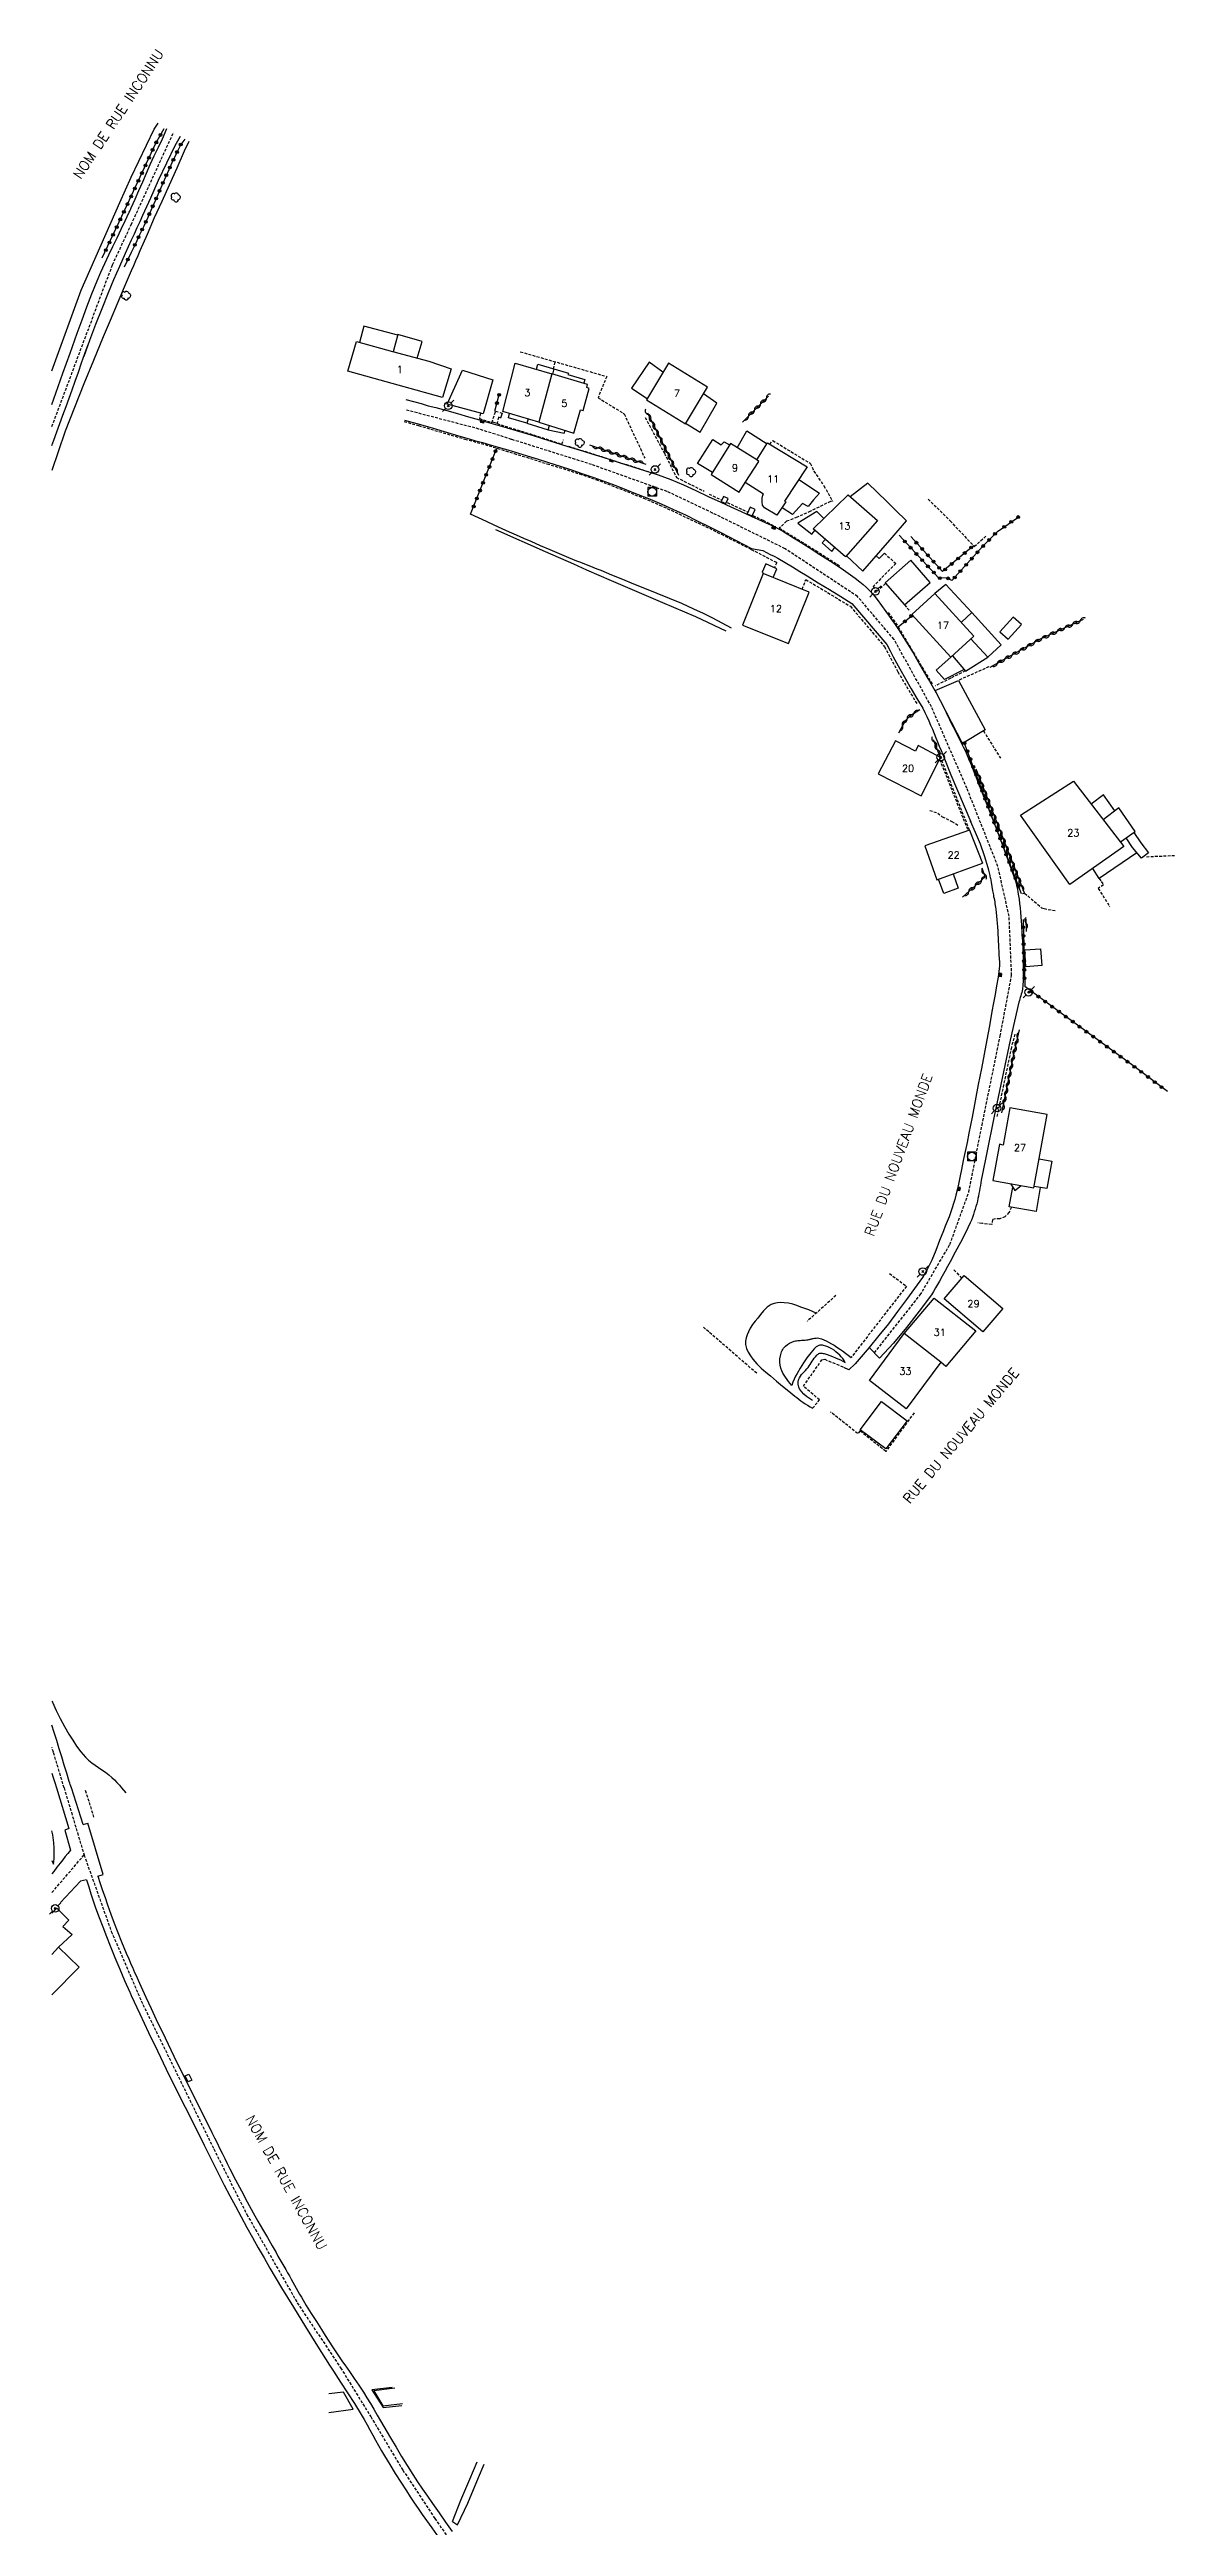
# Model space of a CAD drawing. Header units: millimetres. Extents: x 183999 to 184718, y 129000 to 129978.
# Drawn here: x 183999.6 to 184198.3, y 129540.5 to 129978.2 of the extents above; entities that cross this region are included whole.
import ezdxf
from ezdxf.enums import TextEntityAlignment as Align

# ---------------------------------------------------------------- set-up
doc = ezdxf.new("R2010")
doc.units = ezdxf.units.MM
doc.linetypes.add('DASHED', pattern=[0.75, 0.5, -0.25])
doc.layers.get('0').update_dxf_attribs({"linetype": 'CONTINUOUS'})
for name, color, linetype in [('W0001', 6, 'DASHED'), ('W0008', 7, 'CONTINUOUS'), ('W0010', 4, 'CONTINUOUS'), ('W0017', 7, 'CONTINUOUS'), ('W0101', 7, 'CONTINUOUS'), ('W0104', 1, 'CONTINUOUS'), ('W0105', 7, 'CONTINUOUS'), ('W0112', 1, 'DASHED'), ('W0120', 7, 'CONTINUOUS'), ('W0211', 2, 'CONTINUOUS'), ('W0214', 2, 'CONTINUOUS'), ('W0300', 7, 'CONTINUOUS'), ('W0310', 3, 'CONTINUOUS'), ('W0323', 7, 'CONTINUOUS'), ('W0401', 7, 'CONTINUOUS'), ('W0420', 7, 'CONTINUOUS'), ('W0473', 7, 'CONTINUOUS'), ('W0989', 7, 'CONTINUOUS'), ('W0991', 7, 'CONTINUOUS'), ('W1102', 7, 'CONTINUOUS')]:
    doc.layers.add(name, color=color, linetype=linetype)
doc.styles.get("Standard").update_dxf_attribs({"font": 'romans.shx', "width": 0.85})

# ---------------------------------------------------------------- blocks, each defined once
blk = doc.blocks.new('T473')
for p, q in [((-0.166667, 0.166667), (0.166667, -0.166667)), ((-0.166667, -0.166667), (0.166667, 0.166667)), ((0.500001, 0.500001), (1.000002, 1.000002)), ((-1.000002, -1.000002), (-0.500001, -0.500001))]:
    blk.add_line(p, q)
blk.add_ellipse((0, 0), major_axis=(0.471405, 0.471405), ratio=1, start_param=5.4977871438, end_param=11.780972451)
blk = doc.blocks.new('T420')
for p, q in [((0.75, 0.75), (-0.75, 0.75)), ((-0.75, 0.75), (-0.75, -0.75)), ((0.75, 0.75), (0.75, -0.75)), ((0.75, -0.75), (-0.75, -0.75))]:
    blk.add_line(p, q)
blk.add_ellipse((0, 0), major_axis=(-0.53, 0.53), ratio=1, start_param=3.926991, end_param=10.210176)
blk = doc.blocks.new('T401')
for p, q in [((-0.3, 0.3), (0, 0.3)), ((-0.3, -0.25), (-0.3, 0.3)), ((-0.3, 0.15), (0, 0.15)), ((-0.3, 0), (0, 0)), ((0, 0.3), (0, -0.25)), ((-0.3, -0.15), (0, -0.15)), ((-0.3, -0.25), (-0.3, -0.3)), ((-0.3, -0.3), (0, -0.3)), ((0, -0.3), (0, -0.25))]:
    blk.add_line(p, q)
blk = doc.blocks.new('T300')
for p, q in [((-0.8, 0.51), (-0.86, 0.34)), ((-0.86, 0.34), (-0.86, 0.17)), ((-0.86, 0.17), (-0.74, 0.06)), ((-0.69, 0.63), (-0.8, 0.51)), ((-0.8, -0.06), (-0.74, 0.06)), ((-0.74, 0.06), (-0.69, 0.11)), ((-0.57, 0.69), (-0.69, 0.63)), ((-0.46, 0.69), (-0.57, 0.69)), ((-0.29, 0.63), (-0.46, 0.69)), ((-0.29, 0.63), (-0.17, 0.74)), ((-0.23, 0.57), (-0.29, 0.63)), ((-0.17, 0.74), (-0.06, 0.8)), ((-0.06, 0.8), (0.06, 0.8)), ((0.06, 0.8), (0.23, 0.74)), ((0.23, 0.74), (0.34, 0.63)), ((0.34, 0.63), (0.4, 0.51)), ((0.46, 0.46), (0.34, 0.46)), ((0.4, 0.51), (0.4, 0.46)), ((0.57, 0.4), (0.46, 0.46)), ((0.57, 0.4), (0.69, 0.29)), ((0.69, 0.29), (0.74, 0.17)), ((0.74, 0.06), (0.69, -0.17)), ((0.74, 0.17), (0.74, 0.06)), ((-0.8, -0.17), (-0.8, -0.06)), ((-0.8, -0.23), (-0.8, -0.17)), ((-0.74, -0.34), (-0.8, -0.23)), ((-0.69, -0.4), (-0.74, -0.34)), ((-0.51, -0.46), (-0.69, -0.4)), ((-0.4, -0.46), (-0.51, -0.46)), ((-0.4, -0.46), (-0.34, -0.46)), ((-0.34, -0.46), (-0.34, -0.4)), ((-0.34, -0.51), (-0.34, -0.46)), ((-0.29, -0.63), (-0.34, -0.51)), ((-0.17, -0.74), (-0.29, -0.63)), ((-0.06, -0.8), (-0.17, -0.74)), ((0.06, -0.8), (-0.06, -0.8)), ((0.17, -0.74), (0.06, -0.8)), ((0.23, -0.69), (0.17, -0.74)), ((0.29, -0.46), (0.23, -0.46)), ((0.29, -0.63), (0.23, -0.69)), ((0.46, -0.4), (0.29, -0.46)), ((0.34, -0.51), (0.29, -0.63)), ((0.34, -0.51), (0.34, -0.46)), ((0.57, -0.34), (0.46, -0.4)), ((0.63, -0.29), (0.57, -0.34)), ((0.69, -0.17), (0.63, -0.29))]:
    blk.add_line(p, q)
blk = doc.blocks.new('t323o')
at = {"color": 0, "linetype": 'Continuous'}
for radius in [0.25, 0.15]:
    blk.add_circle((0, 0), radius, dxfattribs=at)
blk = doc.blocks.new('t310o')
at = {"color": 0, "linetype": 'Continuous'}
for centre, start, end in [((-0.5, 0.38), 216.8699, 323.1304), ((0.5, -0.37), 36.8699, 143.1303)]:
    blk.add_arc(centre, 0.625, start, end, dxfattribs=at)

msp = doc.modelspace()

# ---------------------------------------------------------------- linework, layer by layer
at = {"layer": 'W0001'}
for points in [[(184014, 129947.29), (184021.47, 129963.57), (184021.47, 129963.57), (184021.47, 129963.57)], [(184000, 129911.63), (184010.69, 129940.19), (184014, 129947.29)], [(184145.32, 129747.9), (184153.42, 129758.13), (184158.66, 129767.04), (184161.99, 129776.24), (184164.33, 129788.12), (184167.54, 129803.9), (184169.57, 129814.6), (184169.12, 129825.07), (184167.14, 129833.86), (184161.67, 129847.66), (184155.39, 129862.07), (184148.79, 129873.98), (184142.33, 129881.56), (184129.53, 129890.01), (184116.73, 129896.32), (184108.71, 129900.11), (184095.34, 129904.89), (184081.2, 129909.33), (184075.44, 129911.16), (184062.38, 129914.57)], [(184002.14, 129671), (184000.26, 129677.33), (184000, 129678.16)], [(184002.14, 129671), (184005.66, 129659.15)], [(184000, 129652.5), (184005.66, 129659.15)], [(184005.66, 129659.15), (184010.48, 129645.63), (184014, 129637.45)], [(184014, 129637.45), (184015.75, 129633.37), (184028.59, 129607.19), (184034.43, 129595.6), (184043.34, 129580), (184051, 129568.5), (184056.32, 129559.87), (184061.98, 129550.43), (184067.66, 129541.88), (184074.23, 129532.33)]]:
    msp.add_lwpolyline(points, dxfattribs=at)
at = {"layer": 'W0008'}
for points in [[(184014, 129950.26), (184014.69, 129951.79), (184015.36, 129953.33), (184016.03, 129954.86), (184016.7, 129956.39), (184017.37, 129957.93), (184018.07, 129959.45), (184018.79, 129960.97), (184019.53, 129962.47), (184020.3, 129964.27)], [(184022.65, 129962.88), (184021.73, 129961.22), (184020.21, 129958.17), (184018.78, 129955.09), (184017.39, 129951.99), (184016, 129948.89), (184015.5, 129947.8), (184015, 129946.7), (184014.5, 129945.61), (184014, 129944.52)], [(184000, 129915.5), (184000.68, 129917.48), (184001.92, 129921.03), (184003.19, 129924.57), (184004.47, 129928.11), (184005.31, 129930.44), (184006.16, 129932.77), (184007.04, 129935.08), (184007.97, 129937.38), (184008.64, 129938.91), (184009.33, 129940.44), (184010.04, 129941.95), (184010.76, 129943.45), (184011.49, 129944.95), (184012.21, 129946.46), (184012.93, 129947.96), (184013.64, 129949.48), (184013.73, 129949.67), (184013.82, 129949.87), (184013.91, 129950.07), (184014, 129950.26)], [(184014, 129944.52), (184012.95, 129942.21), (184011.91, 129939.89), (184010.89, 129937.56), (184009.9, 129935.21), (184008.78, 129932.43), (184007.69, 129929.64), (184006.64, 129926.83), (184005.64, 129924.01)], [(184000, 129908.23), (184000.33, 129909.17), (184000.86, 129910.66), (184001.4, 129912.15), (184001.94, 129913.64), (184002.48, 129915.13), (184003.02, 129916.62), (184003.55, 129918.11), (184004.09, 129919.6), (184004.67, 129921.23), (184005.24, 129922.86), (184005.81, 129924.49), (184006.38, 129926.12)], [(184062.26, 129912.75), (184065.13, 129911.95), (184067.34, 129911.3), (184069.9, 129910.52), (184069.9, 129910.52), (184071.83, 129909.94), (184073.29, 129909.53), (184074.67, 129909.16), (184076.06, 129908.77), (184077.44, 129908.38), (184078.82, 129907.98), (184080.54, 129907.47), (184082.26, 129906.95), (184083.98, 129906.42), (184085.7, 129905.88), (184087.73, 129905.24), (184089.77, 129904.6), (184091.8, 129903.94), (184093.82, 129903.25), (184095.75, 129902.57), (184097.68, 129901.88), (184099.6, 129901.16), (184101.51, 129900.42), (184103.59, 129899.59), (184105.67, 129898.74), (184107.74, 129897.86), (184109.8, 129896.96), (184111.91, 129895.97), (184114.01, 129894.95), (184116.09, 129893.91), (184118.17, 129892.86), (184119.54, 129892.17), (184120.9, 129891.47), (184122.25, 129890.76), (184123.61, 129890.04)], [(184062.5, 129916.39), (184063.86, 129916.03), (184065.21, 129915.67), (184066.46, 129915.29), (184067.8, 129914.96), (184069.74, 129914.45), (184071.67, 129913.9), (184073.6, 129913.34), (184075.53, 129912.78), (184077.15, 129912.32), (184078.78, 129911.86), (184080.41, 129911.39), (184082.03, 129910.92), (184085.01, 129910.01), (184087.98, 129909.09), (184090.95, 129908.15), (184093.92, 129907.23), (184095.54, 129906.72), (184097.17, 129906.22), (184098.79, 129905.72), (184100.42, 129905.2), (184102.65, 129904.49), (184104.9, 129903.78), (184107.13, 129903.04), (184109.33, 129902.22), (184111.57, 129901.29), (184113.78, 129900.28), (184115.97, 129899.24), (184118.17, 129898.22), (184119.96, 129897.4), (184121.76, 129896.57), (184123.55, 129895.75), (184125.34, 129894.92)], [(184125.34, 129894.92), (184126.14, 129894.59), (184126.93, 129894.23), (184127.71, 129893.85), (184128.47, 129893.46), (184129.34, 129892.97), (184130.19, 129892.45), (184131.04, 129891.92), (184131.88, 129891.39), (184133.79, 129890.21), (184135.69, 129889.01), (184137.58, 129887.8), (184139.45, 129886.55), (184140.29, 129885.98), (184141.12, 129885.4), (184141.94, 129884.8), (184142.74, 129884.18), (184143.33, 129883.68), (184143.91, 129883.17), (184144.47, 129882.64), (184145, 129882.07), (184145.83, 129881.06), (184146.6, 129879.99), (184147.34, 129878.9), (184148.09, 129877.83), (184148.47, 129877.31), (184148.85, 129876.79), (184149.23, 129876.26), (184149.59, 129875.73), (184150.89, 129873.67), (184152.14, 129871.58), (184153.36, 129869.47), (184154.58, 129867.37), (184155.05, 129866.57), (184155.53, 129865.77), (184155.99, 129864.97), (184156.44, 129864.15), (184156.77, 129863.54), (184157.08, 129862.93), (184157.39, 129862.31), (184157.69, 129861.69), (184157.99, 129861.06), (184158.29, 129860.44), (184158.59, 129859.82), (184158.9, 129859.2), (184159.25, 129858.5), (184159.6, 129857.81), (184159.96, 129857.11), (184160.31, 129856.42), (184160.66, 129855.72), (184161.01, 129855.02), (184161.35, 129854.32), (184161.67, 129853.61), (184162.08, 129852.66), (184162.46, 129851.69), (184162.84, 129850.73), (184163.22, 129849.76), (184163.74, 129848.45), (184164.27, 129847.13), (184164.8, 129845.81), (184165.31, 129844.49), (184166.14, 129842.36), (184166.96, 129840.24), (184167.77, 129838.1), (184168.56, 129835.97), (184168.92, 129835), (184169.26, 129834.03), (184169.61, 129833.06), (184169.95, 129832.08)], [(184123.61, 129890.04), (184125.59, 129889.67)], [(184125.59, 129889.67), (184126.26, 129889.35), (184126.92, 129889.01), (184127.58, 129888.67), (184128.23, 129888.32), (184129.54, 129887.56), (184130.84, 129886.79), (184132.13, 129886), (184133.42, 129885.21), (184135.4, 129884), (184137.38, 129882.78), (184139.36, 129881.55), (184141.33, 129880.32)], [(184141.33, 129880.32), (184147.53, 129873.06)], [(184147.53, 129873.06), (184148.08, 129871.98), (184148.64, 129870.91), (184149.22, 129869.84), (184149.8, 129868.77), (184150.79, 129867.02), (184151.79, 129865.27), (184152.82, 129863.53), (184153.86, 129861.81)], [(184153.86, 129861.81), (184154.22, 129861.07), (184154.57, 129860.34), (184154.91, 129859.6), (184155.24, 129858.85), (184155.56, 129858.11), (184155.88, 129857.36), (184156.18, 129856.61), (184156.48, 129855.86), (184156.78, 129855.11), (184157.09, 129854.36), (184157.39, 129853.61), (184157.7, 129852.86), (184158.85, 129850.07), (184160.01, 129847.29), (184161.18, 129844.52), (184162.36, 129841.74)], [(184165.82, 129831.8), (184165.76, 129832.26), (184165.67, 129832.72), (184165.56, 129833.17), (184165.44, 129833.62), (184164.78, 129835.73), (184164.04, 129837.8), (184163.21, 129839.84), (184162.31, 129841.85)], [(184169.95, 129832.08), (184170.09, 129831.69), (184170.22, 129831.3), (184170.34, 129830.9), (184170.44, 129830.5), (184170.58, 129829.89), (184170.69, 129829.28), (184170.78, 129828.67), (184170.87, 129828.05), (184170.97, 129827.28), (184171.05, 129826.51), (184171.12, 129825.74), (184171.19, 129824.96), (184171.3, 129823.5), (184171.39, 129822.03), (184171.47, 129820.57), (184171.54, 129819.1), (184171.58, 129818.09), (184171.61, 129817.08), (184171.63, 129816.07), (184171.63, 129815.06), (184171.62, 129814.33), (184171.6, 129813.61), (184171.56, 129812.88), (184171.47, 129812.16), (184171.42, 129811.87), (184171.35, 129811.58), (184171.27, 129811.29), (184171.19, 129811), (184171.1, 129810.72), (184171.02, 129810.43), (184170.94, 129810.14), (184170.86, 129809.86), (184169.32, 129803.16), (184167.87, 129796.44), (184166.48, 129789.72), (184165.1, 129782.99), (184164.87, 129781.84), (184164.65, 129780.68), (184164.43, 129779.53), (184164.21, 129778.38), (184164.12, 129777.91), (184164.04, 129777.45), (184163.96, 129776.99), (184163.88, 129776.53), (184163.79, 129776.06), (184163.7, 129775.6), (184163.61, 129775.14), (184163.51, 129774.68), (184163.39, 129774.21), (184163.26, 129773.74), (184163.12, 129773.28), (184162.97, 129772.81), (184162.81, 129772.32), (184162.63, 129771.83), (184162.45, 129771.34), (184162.24, 129770.86), (184161.42, 129769.11), (184160.52, 129767.4), (184159.6, 129765.7), (184158.69, 129764), (184158.23, 129763.13), (184157.77, 129762.27), (184157.3, 129761.42), (184156.83, 129760.56), (184156.48, 129759.96), (184156.14, 129759.35), (184155.78, 129758.75), (184155.39, 129758.17), (184153.25, 129755.24), (184151.01, 129752.39), (184148.67, 129749.62), (184146.23, 129746.93)], [(184165.82, 129831.8), (184165.95, 129831.06), (184166.08, 129830.32), (184166.21, 129829.57), (184166.34, 129828.83), (184166.39, 129828.52), (184166.45, 129828.21), (184166.51, 129827.9), (184166.57, 129827.58), (184166.62, 129827.27), (184166.68, 129826.96), (184166.73, 129826.65), (184166.77, 129826.33), (184166.85, 129825.7), (184166.91, 129825.07), (184166.96, 129824.43), (184167.01, 129823.8), (184167.06, 129823.14), (184167.1, 129822.49), (184167.13, 129821.84), (184167.17, 129821.18)], [(184167.17, 129821.18), (184167.2, 129820.61), (184167.23, 129820.03), (184167.26, 129819.46), (184167.28, 129818.88), (184167.32, 129818.24), (184167.37, 129817.6), (184167.4, 129816.95), (184167.4, 129816.3), (184167.37, 129815.8), (184167.31, 129815.29), (184167.24, 129814.79), (184167.16, 129814.28), (184166.92, 129812.76), (184166.65, 129811.25), (184166.37, 129809.73), (184166.09, 129808.22), (184165.63, 129805.7), (184165.17, 129803.18), (184164.7, 129800.67), (184164.22, 129798.15), (184163.68, 129795.29), (184163.12, 129792.42), (184162.57, 129789.56), (184162, 129786.7), (184161.68, 129785.09), (184161.35, 129783.49), (184161.02, 129781.88), (184160.69, 129780.28), (184160.46, 129779.15), (184160.24, 129778.01), (184160, 129776.88), (184159.73, 129775.76), (184159.53, 129775.01), (184159.31, 129774.26), (184159.07, 129773.52), (184158.82, 129772.79), (184158.52, 129771.95), (184158.19, 129771.11), (184157.85, 129770.29), (184157.51, 129769.46), (184156.83, 129767.73), (184156.16, 129765.99), (184155.44, 129764.27), (184154.62, 129762.6), (184153.8, 129761.23), (184152.9, 129759.91), (184151.95, 129758.62), (184151.01, 129757.33), (184149.41, 129755.18), (184147.78, 129753.04), (184146.12, 129750.93), (184144.42, 129748.85)], [(184144.42, 129748.85), (184146.23, 129746.93)], [(184003.42, 129671), (184003.33, 129671.28), (184003.24, 129671.57), (184003.15, 129671.85), (184003.06, 129672.13), (184002.61, 129673.58), (184002.16, 129675.02), (184001.72, 129676.47), (184001.28, 129677.92), (184000.84, 129679.36), (184000.39, 129680.81), (184000, 129682.08)], [(184000, 129673.6), (184000.23, 129672.85), (184000.51, 129671.93), (184000.79, 129671)], [(184000.79, 129671), (184002.96, 129663.81)], [(184005.51, 129664.53), (184003.42, 129671)], [(184002.96, 129663.81), (184002.26, 129663.54)], [(184002.26, 129663.54), (184003.28, 129659.99)], [(184005.51, 129664.53), (184006.31, 129664.76)], [(184009.03, 129655.68), (184006.31, 129664.76)], [(184003.28, 129659.99), (184002.81, 129659.42), (184002.35, 129658.85), (184001.89, 129658.28), (184001.44, 129657.7), (184000.87, 129656.97), (184000.31, 129656.24), (184000, 129655.83)], [(184005.01, 129654.49), (184001.5, 129650.75)], [(184006.11, 129654.73), (184005.01, 129654.49)], [(184006.11, 129654.73), (184006.49, 129653.49), (184006.88, 129652.26), (184007.29, 129651.03), (184007.71, 129649.8), (184008.32, 129648.11), (184008.96, 129646.42), (184009.62, 129644.74), (184010.28, 129643.07), (184011.12, 129641.01), (184011.97, 129638.97), (184012.84, 129636.93), (184013.74, 129634.9), (184013.8, 129634.75), (184013.87, 129634.6), (184013.93, 129634.46), (184014, 129634.31)], [(184008.09, 129655.38), (184009.03, 129655.68)], [(184008.09, 129655.38), (184008.51, 129654.12), (184008.94, 129652.86), (184009.38, 129651.6), (184009.82, 129650.35), (184010.41, 129648.71), (184011.01, 129647.07), (184011.62, 129645.44), (184012.26, 129643.82), (184012.68, 129642.79), (184013.11, 129641.77), (184013.55, 129640.76), (184014, 129639.75)], [(184014, 129639.75), (184014.2, 129639.3), (184014.4, 129638.85), (184014.6, 129638.4), (184014.8, 129637.95), (184015.69, 129635.97), (184016.59, 129633.99), (184017.5, 129632.02), (184018.42, 129630.05), (184019.97, 129626.8), (184021.55, 129623.57), (184023.14, 129620.34), (184024.74, 129617.12), (184025.12, 129616.35), (184025.51, 129615.58), (184025.89, 129614.82), (184026.28, 129614.05), (184026.66, 129613.29), (184027.05, 129612.52), (184027.43, 129611.76), (184027.82, 129610.99), (184028.27, 129610.08), (184028.72, 129609.16), (184029.17, 129608.25), (184029.62, 129607.33), (184030.07, 129606.42), (184030.52, 129605.51), (184030.97, 129604.6), (184031.44, 129603.69), (184032.45, 129601.74), (184033.47, 129599.79), (184034.51, 129597.85), (184035.56, 129595.92), (184036.38, 129594.45), (184037.22, 129592.98), (184038.06, 129591.52), (184038.9, 129590.06), (184039.24, 129589.46), (184039.59, 129588.86), (184039.93, 129588.26), (184040.27, 129587.67), (184040.61, 129587.07), (184040.95, 129586.47), (184041.3, 129585.87), (184041.64, 129585.27), (184041.94, 129584.74), (184042.24, 129584.2), (184042.54, 129583.66), (184042.84, 129583.12), (184043.15, 129582.59), (184043.45, 129582.05), (184043.76, 129581.52), (184044.07, 129580.99), (184044.94, 129579.54), (184045.82, 129578.11), (184046.72, 129576.68), (184047.61, 129575.26), (184048.27, 129574.24), (184048.92, 129573.21), (184049.58, 129572.19), (184050.25, 129571.18)], [(184014, 129634.31), (184015.51, 129631.04), (184017.05, 129627.78), (184018.62, 129624.54), (184020.2, 129621.3), (184021.85, 129617.92), (184023.52, 129614.55), (184025.21, 129611.19), (184026.89, 129607.83), (184027.77, 129606.07), (184028.65, 129604.31), (184029.54, 129602.55), (184030.44, 129600.8), (184031.42, 129598.92), (184032.41, 129597.05), (184033.41, 129595.19), (184034.43, 129593.33), (184035.43, 129591.52), (184036.44, 129589.72), (184037.47, 129587.92), (184038.51, 129586.13), (184040.58, 129582.66), (184042.67, 129579.21), (184044.79, 129575.77), (184046.92, 129572.34), (184047.62, 129571.22), (184048.33, 129570.11), (184049.04, 129569), (184049.76, 129567.89), (184050.98, 129565.98), (184052.21, 129564.09), (184053.43, 129562.18), (184054.61, 129560.26), (184055.15, 129559.35), (184055.67, 129558.44), (184056.17, 129557.53), (184056.68, 129556.61), (184057.18, 129555.69), (184057.69, 129554.77), (184058.21, 129553.86), (184058.74, 129552.96), (184059.68, 129551.39), (184060.65, 129549.84), (184061.63, 129548.3), (184062.62, 129546.76), (184063.31, 129545.71), (184064, 129544.66), (184064.71, 129543.62), (184065.42, 129542.58)], [(184050.25, 129571.18), (184050.62, 129570.64), (184050.99, 129570.11), (184051.36, 129569.57), (184051.73, 129569.04), (184052.57, 129567.83), (184053.4, 129566.62), (184054.23, 129565.41), (184055.04, 129564.18), (184055.66, 129563.19), (184056.27, 129562.19), (184056.87, 129561.18), (184057.46, 129560.16), (184058.05, 129559.15), (184058.64, 129558.13), (184059.23, 129557.12), (184059.83, 129556.11), (184060.8, 129554.48), (184061.76, 129552.85), (184062.74, 129551.22), (184063.75, 129549.62), (184064.6, 129548.33), (184065.48, 129547.06), (184066.37, 129545.8), (184067.26, 129544.53), (184068.4, 129542.87), (184069.55, 129541.22), (184070.69, 129539.56)], [(184065.42, 129542.58), (184067.1, 129540.22), (184068.75, 129537.84), (184070.39, 129535.45), (184072, 129533.04), (184072.76, 129531.88), (184073.51, 129530.72), (184074.25, 129529.55), (184074.99, 129528.37), (184075.72, 129527.2), (184076.46, 129526.02), (184077.19, 129524.85), (184077.93, 129523.68), (184079.5, 129521.22), (184081.06, 129518.76), (184082.62, 129516.3), (184083.17, 129515.44)]]:
    msp.add_lwpolyline(points, dxfattribs=at)
at = {"layer": 'W0010'}
msp.add_lwpolyline([(184060.58, 129564.9), (184056.89, 129564.43), (184058.46, 129561.81), (184061.96, 129562.21)], dxfattribs=at)
at = {"layer": 'W0017'}
for points in [[(184144.42, 129748.85), (184141.89, 129745.92), (184140.81, 129744.88)], [(184140.81, 129744.88), (184139.94, 129745.31)]]:
    msp.add_lwpolyline(points, dxfattribs=at)
at = {"layer": 'W0101'}
for points in [[(184069.03, 129916.74), (184052.3, 129921.41), (184053.83, 129926.62), (184060.14, 129924.87), (184066.59, 129923.16), (184070.53, 129921.79)], [(184105.02, 129916.35), (184111.92, 129912.1), (184115.83, 129918.59), (184108.93, 129922.82)], [(184145.86, 129894.99), (184140.22, 129888.56), (184134.52, 129893.55), (184140.69, 129899.51)], [(184130.14, 129873.24), (184133.79, 129882.35), (184125.65, 129885.61), (184122.01, 129876.5)], [(184158.85, 129870.87), (184151.96, 129878.4), (184156.02, 129882.12), (184162.91, 129874.58)], [(184153.07, 129855.21), (184152.57, 129854.25), (184149.06, 129856.03), (184145.96, 129850.2), (184153.58, 129846.34), (184157.02, 129853.08)], [(184171.14, 129842.93), (184180.5, 129848.92), (184189.41, 129837.4), (184179.87, 129830.66)], [(184169.24, 129791.21), (184168.04, 129784.62), (184167.41, 129784.74), (184166.25, 129778.37), (184173.48, 129777.06), (184175.82, 129790.02)], [(184157.65, 129757.43), (184161.18, 129761.54), (184168.01, 129755.7), (184164.48, 129751.58)]]:
    msp.add_lwpolyline(points, close=True, dxfattribs=at)
for points in [[(184086, 129912.35), (184079.66, 129914.28), (184081.86, 129922.83), (184088.33, 129920.91)], [(184086, 129912.35), (184092.21, 129910.46), (184093.38, 129914.57), (184093.83, 129914.46), (184094.91, 129918.32), (184094.53, 129918.48), (184094.63, 129919.04), (184088.33, 129920.91)], [(184124.53, 129905.73), (184119.87, 129908.59), (184116.48, 129903.1), (184121.44, 129900.01), (184122.48, 129901.74)], [(184124.53, 129905.73), (184126.45, 129908.7), (184133.43, 129904.49), (184129.44, 129898.43), (184129.68, 129898.28), (184128.1, 129895.91), (184125.88, 129897.24), (184125.54, 129897.68), (184125.46, 129898.27), (184125.49, 129898.95), (184125.63, 129899.48), (184125.71, 129899.67), (184122.48, 129901.74)], [(184162.13, 129840.27), (184154.22, 129837.48), (184156.36, 129831.48), (184164.39, 129834.46)], [(184162.13, 129840.27), (184164.39, 129834.46)], [(184150.56, 129751.32), (184155.87, 129757.54)], [(184155.87, 129757.54), (184163.24, 129751.75), (184157.93, 129745.46), (184157.06, 129746.25)], [(184144.45, 129743), (184150.56, 129751.32)], [(184157.06, 129746.25), (184150.95, 129737.97), (184144.45, 129743)], [(184000, 129634.43), (184004.79, 129639.34), (184001.16, 129642.84), (184000, 129641.58)]]:
    msp.add_lwpolyline(points, dxfattribs=at)
at = {"layer": 'W0104'}
for points in [[(184061.1, 129927.78), (184055.11, 129929.34), (184054.35, 129926.48)], [(184064.54, 129923.7), (184065.42, 129926.64), (184061.13, 129927.88), (184060.28, 129924.83)], [(184085.6, 129921.72), (184085.84, 129922.62), (184091.24, 129921.04), (184091.16, 129920.79), (184094.14, 129919.9), (184093.95, 129919.24)], [(184088.65, 129921.8), (184088.46, 129920.87)], [(184107.96, 129921.22), (184105.51, 129922.96), (184102.39, 129918.41), (184105.14, 129916.53)], [(184111.96, 129912.17), (184114.51, 129910.6), (184117.48, 129915.73), (184115.1, 129917.39)], [(184084.15, 129912.92), (184083.91, 129912.2), (184087.68, 129911.03), (184087.91, 129911.77)], [(184116.73, 129903.5), (184114.08, 129905.09), (184116.74, 129909.34), (184118.24, 129908.36), (184118.8, 129908.88), (184119.73, 129908.36)], [(184121.09, 129907.84), (184122.76, 129910.83), (184126.36, 129908.57)], [(184131.95, 129902.24), (184135.63, 129899.85), (184134.54, 129898.62), (184133.59, 129897.45), (184132.59, 129898.02), (184130.86, 129896.07), (184129, 129897.26)], [(184140.41, 129888.77), (184143.26, 129886.03), (184146.47, 129889.71), (184148.45, 129892.01), (184150.99, 129894.94), (184149.01, 129896.89), (184147.54, 129898.35), (184144.14, 129901.6), (184141.06, 129899.19)], [(184136.39, 129895.36), (184135.15, 129896.61), (184131.81, 129894.51), (184134.25, 129892.6), (184134.86, 129893.26)], [(184136.66, 129891.68), (184136.11, 129891.04), (184137.81, 129889.54), (184138.35, 129890.2)], [(184127.41, 129884.91), (184128.06, 129886.46), (184126.11, 129887.35), (184125.49, 129885.85), (184125.65, 129885.61)], [(184162.51, 129878.72), (184157.92, 129883.7), (184156.02, 129882.12)], [(184162.37, 129874.09), (184165.34, 129870.87), (184167.73, 129873.04), (184162.51, 129878.72), (184160.68, 129877.02)], [(184161.16, 129868.67), (184157.7, 129866.92), (184156.25, 129868.53), (184158.85, 129870.87)], [(184159.1, 129871.1), (184161.43, 129868.35), (184165.34, 129870.87)], [(184187.78, 129843.68), (184185.8, 129846.49), (184183.63, 129844.87)], [(184188.8, 129838.19), (184191.42, 129840.02), (184188.48, 129844.22), (184185.76, 129842.12)], [(184191.18, 129839.85), (184192.41, 129838.03), (184193.76, 129836.24), (184192.49, 129835.29), (184190.9, 129837.2), (184189.83, 129838.91)], [(184191.67, 129836.27), (184185.06, 129831.73), (184183.9, 129833.51)], [(184159.25, 129832.55), (184160.13, 129830.03), (184157.57, 129829.08), (184156.67, 129831.6)], [(184174.41, 129782.2), (184176.64, 129781.74), (184175.77, 129776.95), (184173.52, 129777.27)], [(184174.58, 129777.12), (184173.9, 129772.87), (184169.12, 129773.68), (184169.76, 129777.18)], [(184169.36, 129777.8), (184170.12, 129776.61), (184171.25, 129777.46)], [(184000, 129648.86), (184000.84, 129649.77), (184002.99, 129647.64), (184001.92, 129646.53), (184003.59, 129645.1), (184001.16, 129642.84)]]:
    msp.add_lwpolyline(points, dxfattribs=at)
for points in [[(184077.9, 129919.86), (184076.16, 129913.83), (184069.84, 129915.54), (184072.56, 129921.59)], [(184151.74, 129887.98), (184147.19, 129884), (184150.63, 129880.08), (184155.17, 129884.06)], [(184168.96, 129874), (184171.31, 129876.6), (184169.84, 129877.93), (184167.5, 129875.32)], [(184160.9, 129855.57), (184156.04, 129864.96), (184160.16, 129866.74), (184164.87, 129857.99)], [(184171.87, 129819.12), (184174.68, 129819.32), (184174.89, 129816.32), (184172.08, 129816.13)], [(184142.82, 129734.28), (184146.59, 129739.28), (184151.08, 129735.89), (184147.31, 129730.9)]]:
    msp.add_lwpolyline(points, close=True, dxfattribs=at)
at = {"layer": 'W0105'}
for points in [[(184077.77, 129912.41), (184078.66, 129912.21)], [(184079.54, 129913.99), (184079.24, 129913.11)], [(184083.91, 129912.2), (184080.64, 129913.14), (184080.83, 129913.92)], [(184087.68, 129911.03), (184090.49, 129910.41), (184090.68, 129910.93)], [(184145.63, 129888.75), (184146.13, 129888.26), (184147.08, 129889.21)], [(184070.76, 129541.32), (184072.23, 129545.1), (184073.82, 129548.8), (184075.14, 129551.89)], [(184071.64, 129540.75), (184073.45, 129544.6), (184075.38, 129549.14), (184076.36, 129551.47)], [(184070.76, 129541.32), (184071.64, 129540.75)]]:
    msp.add_lwpolyline(points, dxfattribs=at)
for points in [[(184118.27, 129898.33), (184119.08, 129897.98), (184119.47, 129898.9), (184118.67, 129899.24)], [(184122.86, 129896.18), (184123.74, 129895.8), (184124.24, 129896.95), (184123.36, 129897.33)]]:
    msp.add_lwpolyline(points, close=True, dxfattribs=at)
at = {"layer": 'W0112'}
for points in [[(184082.75, 129924.82), (184098.01, 129920.46), (184096.48, 129916.7), (184101.1, 129913.85), (184103.96, 129907.7), (184104.73, 129905.99)], [(184088.63, 129921.8), (184088.91, 129923.06)], [(184062.21, 129912.49), (184064.78, 129911.77), (184064.78, 129911.77), (184064.78, 129911.77), (184072.96, 129909.38), (184075.82, 129908.62), (184078.73, 129907.75), (184081.67, 129906.83), (184084.54, 129905.96), (184087.48, 129905.01), (184090.31, 129904.17), (184093.21, 129903.22), (184096.08, 129902.26), (184098.87, 129901.19), (184101.62, 129900.11), (184104.52, 129898.96), (184107.36, 129897.73), (184110.11, 129896.49), (184112.78, 129895.18), (184115.49, 129893.95), (184118.28, 129892.56), (184121.04, 129891.16), (184123.55, 129889.89), (184128.06, 129887.57)], [(184075.73, 129913.95), (184075.51, 129913.02), (184077.74, 129912.31), (184078.38, 129914.31)], [(184078.38, 129914.31), (184079.54, 129913.99)], [(184078.91, 129913.25), (184078.64, 129912.12), (184085.1, 129910.13), (184090.1, 129908.48), (184090.41, 129909.26)], [(184079.32, 129913.08), (184078.91, 129913.25)], [(184104.82, 129913.21), (184108.2, 129906.9), (184110.33, 129902.61)], [(184091.27, 129908.13), (184097.08, 129906.3), (184106.21, 129903.37)], [(184126.85, 129908.46), (184127.37, 129909.12), (184133.97, 129905.1), (184134.62, 129903.74), (184136.4, 129901.12), (184137.9, 129898.44), (184137.55, 129898.36)], [(184110.33, 129902.61), (184115.26, 129900.16)], [(184116.1, 129899.66), (184118.31, 129898.63)], [(184119.31, 129898.17), (184122.9, 129896.53)], [(184123.85, 129895.88), (184125.65, 129895.04), (184127.82, 129893.93)], [(184131.65, 129895.57), (184129.81, 129894.85), (184128.51, 129893.66), (184134.97, 129889.68), (184139.13, 129887.01)], [(184137.55, 129898.36), (184134, 129896.62), (184131.65, 129895.57)], [(184154.79, 129898.79), (184158.69, 129894.93), (184162.97, 129890.39), (184165.11, 129892.33)], [(184128.06, 129887.57), (184127.63, 129886.61)], [(184147.08, 129889.21), (184149.1, 129887.38), (184145.09, 129883.33), (184145.78, 129882.52), (184147.31, 129883.87)], [(184132.57, 129882.84), (184133.2, 129884.56)], [(184133.2, 129884.56), (184141.07, 129879.83), (184147.11, 129872.69), (184149.46, 129868.24)], [(184147.76, 129878.74), (184149.52, 129876.22), (184155.63, 129865.9)], [(184150.63, 129880.08), (184151.62, 129878.95)], [(184161.38, 129868.41), (184158.8, 129867.12), (184156.07, 129865.78)], [(184165.55, 129869.14), (184160.16, 129866.74)], [(184149.46, 129868.24), (184152.9, 129862.47)], [(184164.59, 129857.81), (184167.58, 129852.99)], [(184156.85, 129852.75), (184161.86, 129840.17)], [(184162.13, 129840.27), (184157.08, 129852.97)], [(184155.09, 129843.77), (184156.51, 129843.29), (184157.32, 129842.65), (184158.98, 129841.8), (184160.21, 129841.09)], [(184193.39, 129835.58), (184198.33, 129835.79)], [(184171.48, 129829.08), (184171.86, 129829.12), (184174.87, 129826.55), (184175.3, 129826.4), (184177.24, 129826.06)], [(184185.06, 129831.73), (184185.41, 129831.19), (184185.79, 129830.62), (184184.87, 129829.97), (184186.93, 129826.72)], [(184170.11, 129804.24), (184169.53, 129801.9), (184166.97, 129789.64)], [(184169.55, 129773.61), (184169.1, 129772.69), (184168.39, 129771.95), (184167.47, 129771.6), (184166.71, 129771.55), (184166.21, 129771.43), (184166.04, 129770.55), (184164.39, 129770.76), (184163.59, 129770.86)], [(184150.99, 129759.67), (184141.2, 129747.07)], [(184147.97, 129761.89), (184150.99, 129759.67)], [(184159.37, 129762.56), (184160.76, 129761.05)], [(184138.53, 129758.04), (184133.41, 129753.45)], [(184124.52, 129744.27), (184116.05, 129751.6), (184115.01, 129752.52)], [(184134.4, 129738.09), (184135.62, 129739.58), (184132.76, 129741.99), (184136.05, 129746.65), (184136.54, 129746.76), (184139.94, 129745.31)], [(184152.34, 129737.29), (184147.34, 129730.48), (184142.78, 129734.09), (184142.35, 129733.61), (184137.55, 129737.46)], [(184005.89, 129670.57), (184007.36, 129665.81)]]:
    msp.add_lwpolyline(points, dxfattribs=at)
at = {"layer": 'W0120'}
for points in [[(184048.94, 129560.6), (184053.24, 129561.18), (184051.48, 129564.18), (184048.93, 129563.91)], [(184060.08, 129565.05), (184056.54, 129564.62), (184058.5, 129561.47), (184061.81, 129561.86)]]:
    msp.add_lwpolyline(points, dxfattribs=at)
at = {"layer": 'W0211'}
for points in [[(184014, 129955.66), (184018.03, 129964.15), (184018.74, 129965.2)], [(184024.19, 129961.96), (184023.36, 129960.25), (184022.03, 129957.24), (184020.69, 129954.24), (184019.38, 129951.35), (184018.08, 129948.46), (184016.8, 129945.57), (184015.53, 129942.67), (184015.14, 129941.79), (184014.76, 129940.91), (184014.38, 129940.03), (184014, 129939.15)], [(184000, 129921.47), (184005.14, 129935.71), (184011.97, 129951.18), (184014, 129955.66)], [(184014, 129939.15), (184012.74, 129936.23), (184011.49, 129933.3), (184010.25, 129930.37), (184009.03, 129927.44), (184007.32, 129923.29), (184005.63, 129919.13), (184003.97, 129914.96), (184002.32, 129910.79)], [(184002.32, 129910.79), (184001.07, 129907.14), (184000, 129903.81)], [(184120.04, 129875.94), (184118.41, 129876.85), (184116.77, 129877.72), (184115.1, 129878.55), (184113.42, 129879.35), (184111.28, 129880.31), (184109.1, 129881.21), (184106.92, 129882.08), (184104.74, 129882.96), (184102.81, 129883.76), (184100.88, 129884.56), (184098.95, 129885.35), (184097.02, 129886.14), (184096.31, 129886.42), (184095.6, 129886.71), (184094.89, 129886.99), (184094.18, 129887.27), (184093.47, 129887.55), (184092.76, 129887.83), (184092.06, 129888.11), (184091.35, 129888.4), (184089.67, 129889.1), (184088, 129889.81), (184086.32, 129890.53), (184084.65, 129891.26), (184083.37, 129891.82), (184082.09, 129892.38), (184080.82, 129892.95), (184079.54, 129893.52), (184078.14, 129894.15), (184076.75, 129894.8), (184075.35, 129895.44), (184073.96, 129896.1)], [(184130.73, 129742.14), (184130.43, 129742.48), (184130.15, 129742.83), (184129.88, 129743.19), (184129.63, 129743.56), (184129.38, 129743.94), (184129.14, 129744.32), (184128.94, 129744.73), (184128.79, 129745.16), (184128.67, 129745.71), (184128.61, 129746.26), (184128.63, 129746.82), (184128.71, 129747.38), (184128.77, 129747.61), (184128.84, 129747.84), (184128.93, 129748.06), (184129.03, 129748.28), (184129.15, 129748.49), (184129.28, 129748.69), (184129.43, 129748.88), (184129.59, 129749.06), (184129.94, 129749.36), (184130.32, 129749.6), (184130.73, 129749.79), (184131.16, 129749.94), (184131.36, 129749.99), (184131.57, 129750.03), (184131.78, 129750.06), (184132, 129750.08), (184132.21, 129750.09), (184132.42, 129750.1), (184132.63, 129750.11), (184132.84, 129750.13), (184133.07, 129750.15), (184133.3, 129750.18), (184133.53, 129750.21), (184133.76, 129750.24), (184133.85, 129750.26), (184133.95, 129750.29), (184134.04, 129750.31), (184134.14, 129750.34), (184134.23, 129750.37), (184134.33, 129750.39), (184134.42, 129750.42), (184134.52, 129750.43), (184134.76, 129750.47), (184135.01, 129750.51), (184135.26, 129750.53), (184135.51, 129750.51), (184135.97, 129750.39), (184136.41, 129750.21), (184136.82, 129750), (184137.23, 129749.78), (184137.72, 129749.51), (184138.21, 129749.22), (184138.68, 129748.91), (184139.14, 129748.6), (184139.67, 129748.23), (184140.19, 129747.85), (184140.7, 129747.47), (184141.2, 129747.07)], [(184134.36, 129739.47), (184133.83, 129739.8), (184133.33, 129740.18), (184132.87, 129740.61), (184132.45, 129741.07), (184132.27, 129741.31), (184132.11, 129741.55), (184131.97, 129741.82), (184131.88, 129742.1), (184131.85, 129742.23), (184131.83, 129742.36), (184131.82, 129742.49), (184131.82, 129742.62), (184131.83, 129742.75), (184131.85, 129742.88), (184131.88, 129743.01), (184131.92, 129743.14), (184132.06, 129743.46), (184132.24, 129743.76), (184132.46, 129744.04), (184132.69, 129744.3), (184132.92, 129744.55), (184133.16, 129744.79), (184133.39, 129745.05), (184133.6, 129745.31), (184133.79, 129745.58), (184133.97, 129745.85), (184134.15, 129746.13), (184134.32, 129746.41), (184134.51, 129746.68), (184134.7, 129746.95), (184134.9, 129747.21), (184135.13, 129747.45), (184135.25, 129747.57), (184135.37, 129747.68), (184135.51, 129747.77), (184135.67, 129747.84), (184135.87, 129747.86), (184136.08, 129747.85), (184136.27, 129747.8), (184136.47, 129747.76), (184136.97, 129747.62), (184137.46, 129747.44), (184137.94, 129747.24), (184138.42, 129747.03), (184138.86, 129746.84), (184139.3, 129746.63), (184139.74, 129746.41), (184140.17, 129746.19)], [(184000, 129686.35), (184000.08, 129686.13), (184000.73, 129684.68), (184001.44, 129683.26), (184002.2, 129681.87), (184003, 129680.5), (184003.66, 129679.43), (184004.34, 129678.37), (184005.08, 129677.35), (184005.91, 129676.4), (184006.45, 129675.89), (184007.02, 129675.42), (184007.61, 129674.99), (184008.22, 129674.58), (184008.83, 129674.17), (184009.43, 129673.75), (184010.02, 129673.31), (184010.57, 129672.83), (184011.03, 129672.4), (184011.47, 129671.94), (184011.9, 129671.48), (184012.31, 129671)], [(184012.31, 129671), (184013.02, 129670.1)], [(184000.27, 129657.49), (184000.36, 129658.44), (184000.41, 129659.39), (184000.4, 129660.35), (184000.33, 129661.3), (184000.14, 129662.72), (184000, 129663.39)]]:
    msp.add_lwpolyline(points, dxfattribs=at)
at = {"layer": 'W0214'}
for points in [[(184119.13, 129875.43), (184113.78, 129877.97), (184107.96, 129880.43), (184098.88, 129884.32), (184094.48, 129886.22), (184092.19, 129887.29), (184087.23, 129889.47), (184078.41, 129893.32)], [(184135.05, 129754.92), (184134.38, 129755.22), (184133.71, 129755.5), (184133.03, 129755.75), (184132.34, 129755.99), (184131.61, 129756.23), (184130.88, 129756.47), (184130.13, 129756.66), (184129.36, 129756.75), (184128.78, 129756.77), (184128.2, 129756.73), (184127.62, 129756.62), (184127.07, 129756.41), (184126.35, 129755.94), (184125.74, 129755.34), (184125.21, 129754.69), (184124.7, 129754.04), (184124.23, 129753.47), (184123.79, 129752.88), (184123.39, 129752.26), (184123.05, 129751.6), (184122.84, 129751.08), (184122.66, 129750.54), (184122.55, 129749.97), (184122.55, 129749.38), (184122.72, 129748.66), (184123.02, 129747.99), (184123.4, 129747.37), (184123.81, 129746.78), (184124.52, 129745.95), (184125.32, 129745.2), (184126.16, 129744.5), (184126.98, 129743.8), (184128.03, 129742.89), (184129.1, 129742), (184130.18, 129741.12), (184131.26, 129740.25), (184131.61, 129739.97), (184131.96, 129739.7), (184132.31, 129739.43), (184132.67, 129739.18), (184133.1, 129738.89), (184133.52, 129738.62), (184133.96, 129738.35), (184134.4, 129738.09)], [(184140.17, 129746.19), (184139.95, 129746.54), (184139.72, 129746.87), (184139.46, 129747.19), (184139.18, 129747.49), (184138.86, 129747.8), (184138.53, 129748.09), (184138.18, 129748.36), (184137.8, 129748.6), (184137.46, 129748.78), (184137.1, 129748.94), (184136.73, 129749.07), (184136.35, 129749.17), (184136.14, 129749.22), (184135.92, 129749.25), (184135.7, 129749.26), (184135.48, 129749.21), (184135.03, 129748.97), (184134.67, 129748.62), (184134.36, 129748.24), (184134.06, 129747.87), (184133.38, 129747.02), (184132.76, 129746.12), (184132.19, 129745.19), (184131.65, 129744.24), (184131.39, 129743.74), (184131.15, 129743.21), (184130.93, 129742.68), (184130.73, 129742.14)], [(184000, 129658.19), (184000.27, 129657.49)]]:
    msp.add_lwpolyline(points, dxfattribs=at)
at = {"layer": 'W0310'}
for points in [[(184122, 129912.39), (184126.58, 129916.95)], [(184105.21, 129914), (184110.68, 129903.02)], [(184104.99, 129904.92), (184095.06, 129908.31)], [(184182.19, 129877.52), (184174.75, 129874.06), (184165.73, 129869.01)], [(184153.36, 129861.55), (184151.58, 129860.42), (184150.75, 129859.61), (184149.59, 129857.38)], [(184157.02, 129853.08), (184155.76, 129856.23)], [(184163.23, 129851.1), (184171.81, 129829.09)], [(184160.86, 129828.4), (184164.91, 129831.99), (184164.37, 129833.56)], [(184172.09, 129824.62), (184172.16, 129822.33)], [(184167.84, 129790.3), (184169.96, 129800.64), (184170.94, 129804.97)]]:
    msp.add_lwpolyline(points, dxfattribs=at)
at = {"layer": 'W0323'}
for points in [[(184014, 129952.31), (184018.29, 129961.59), (184019.81, 129964.3)], [(184023.48, 129962.38), (184022.75, 129961.45), (184021.96, 129959.82), (184021.18, 129958.19), (184020.63, 129957), (184020.09, 129955.8), (184019.56, 129954.59), (184019.04, 129953.38), (184018.52, 129952.17), (184017.99, 129950.96), (184017.46, 129949.76), (184016.92, 129948.56), (184016.2, 129947.01), (184015.48, 129945.46), (184014.74, 129943.91), (184014, 129942.37)], [(184008.87, 129941.42), (184013.36, 129950.92), (184014, 129952.31)], [(184014, 129942.37), (184012.73, 129939.77)], [(184078.23, 129914.32), (184079.08, 129917.49)], [(184073.96, 129896.1), (184078.6, 129907.79)], [(184167.04, 129893.04), (184170.83, 129895.67)], [(184167.04, 129893.04), (184164.5, 129890.44), (184159.01, 129884.39), (184158.14, 129884.88), (184156.73, 129884.8), (184149.67, 129892.38)], [(184162.82, 129890.54), (184157.35, 129885.96), (184151.74, 129892.19)], [(184149.52, 129876.22), (184152.06, 129878.29)], [(184171.32, 129828.99), (184168.71, 129835.76), (184165.79, 129843.45), (184162.82, 129851.35), (184161.19, 129855.74)], [(184171.58, 129824.49), (184171.87, 129812.61)], [(184197.09, 129794.05), (184190.98, 129798.66), (184177.5, 129808.5), (184171.87, 129812.61)]]:
    msp.add_lwpolyline(points, dxfattribs=at)
at = {"layer": 'W0420'}
msp.add_lwpolyline([(184024.18, 129620.39), (184024.68, 129619.33), (184024.05, 129619.03), (184023.55, 129620.1)], close=True, dxfattribs=at)
at = {"layer": 'W1102'}
for points in [[(184088.33, 129920.91), (184086, 129912.35)], [(184122.48, 129901.74), (184124.88, 129905.45), (184124.53, 129905.73)], [(184157.06, 129746.25), (184150.56, 129751.32)]]:
    msp.add_lwpolyline(points, dxfattribs=at)

# ---------------------------------------------------------------- block references
at = {"layer": 'W0300'}
for p in [(184021.92, 129952.08), (184013.13, 129934.71), (184093.29, 129908.7), (184112.95, 129903.54)]:
    msp.add_blockref('T300', p, dxfattribs=at)
at = {"layer": 'W0310'}
for p, rotation in [((184125.19, 129915.56), 44.89342081961664), ((184126.25, 129916.62), 44.89342081961664), ((184105.33, 129913.76), 296.4773184541492), ((184106, 129912.42), 296.4773184541492), ((184106.67, 129911.08), 296.4773184541492), ((184123.06, 129913.45), 44.89342081961664), ((184124.13, 129914.51), 44.89342081961664), ((184096.48, 129907.83), 161.1627216147868), ((184097.9, 129907.34), 161.1627216147868), ((184107.34, 129909.74), 296.4773184541492), ((184108.01, 129908.39), 296.4773184541492), ((184108.68, 129907.05), 296.4773184541492), ((184099.32, 129906.86), 161.1627216147868), ((184100.74, 129906.37), 161.1627216147868), ((184102.16, 129905.89), 161.1627216147868), ((184103.57, 129905.41), 161.1627216147868), ((184109.34, 129905.71), 296.4773184541492), ((184110.01, 129904.36), 296.4773184541492), ((184180.34, 129876.66), 204.9429794525647), ((184181.7, 129877.3), 204.9429794525647), ((184172.28, 129872.68), 209.2592771794578), ((184173.59, 129873.41), 209.2592771794578), ((184174.9, 129874.13), 204.9429794525647), ((184176.26, 129874.77), 204.9429794525647), ((184177.62, 129875.4), 204.9429794525647), ((184178.98, 129876.03), 204.9429794525647), ((184167.04, 129869.75), 209.2592771794578), ((184168.35, 129870.48), 209.2592771794578), ((184169.66, 129871.21), 209.2592771794578), ((184170.97, 129871.94), 209.2592771794578), ((184150.28, 129858.71), 242.6089188128804), ((184151.1, 129859.95), 224.3726990129059), ((184152.28, 129860.86), 212.4170375059572), ((184155.91, 129855.86), 111.8170632152394), ((184156.46, 129854.47), 111.8170632152394), ((184163.64, 129850.06), 291.2776299670525), ((184164.19, 129848.66), 291.2776299670525), ((184164.73, 129847.26), 291.2776299670525), ((184165.28, 129845.86), 291.2776299670525), ((184165.82, 129844.47), 291.2776299670525), ((184166.36, 129843.07), 291.2776299670525), ((184166.91, 129841.67), 291.2776299670525), ((184167.45, 129840.27), 291.2776299670525), ((184168, 129838.88), 291.2776299670525), ((184168.54, 129837.48), 291.2776299670525), ((184164.72, 129832.54), 108.8180094546396), ((184169.09, 129836.08), 291.2776299670525), ((184169.63, 129834.68), 291.2776299670525), ((184170.17, 129833.28), 291.2776299670525), ((184161.98, 129829.39), 41.54739223142937), ((184163.1, 129830.39), 41.54739223142937), ((184164.22, 129831.38), 41.54739223142937), ((184170.72, 129831.89), 291.2776299670525), ((184171.26, 129830.49), 291.2776299670525), ((184172.12, 129823.83), 271.6743998004037), ((184170.28, 129802.05), 77.29757773358457), ((184170.61, 129803.51), 77.29757773358457), ((184169.35, 129797.65), 78.40809714704366), ((184169.65, 129799.11), 78.40809714704366), ((184169.95, 129800.58), 78.40809714704366), ((184168.44, 129793.24), 78.40809714704366), ((184168.74, 129794.71), 78.40809714704366), ((184169.05, 129796.18), 78.40809714704366), ((184168.14, 129791.77), 78.40809714704366)]:
    msp.add_blockref('t310o', p, dxfattribs=dict(at, rotation=rotation))
at = {"layer": 'W0323'}
for p, rotation in [((184017.78, 129960.48), 65.18504210556537), ((184018.43, 129961.83), 60.65170367715218), ((184019.16, 129963.14), 60.65170367715218), ((184022.1, 129960.11), 244.1852795919213), ((184022.75, 129961.45), 232.1375468256412), ((184015.89, 129956.4), 65.18504210556537), ((184016.52, 129957.76), 65.18504210556537), ((184017.15, 129959.12), 65.18504210556537), ((184020.19, 129956.03), 245.7460325731734), ((184020.81, 129957.39), 244.9650224566242), ((184021.45, 129958.75), 244.5616751535566), ((184013.98, 129952.28), 65.1850421054455), ((184014.63, 129953.68), 65.18504210556537), ((184015.26, 129955.04), 65.18504210556537), ((184018.4, 129951.9), 246.6072187640671), ((184018.99, 129953.28), 246.7697807725983), ((184019.59, 129954.66), 246.3151800990044), ((184011.43, 129946.85), 64.7257035620549), ((184012.07, 129948.21), 64.7257035620549), ((184012.71, 129949.56), 64.7257035620549), ((184013.35, 129950.92), 64.7257035620549), ((184016.57, 129947.79), 245.1688847533341), ((184017.19, 129949.16), 245.6460446237357), ((184017.8, 129950.53), 246.2326300826013), ((184009.51, 129942.78), 64.7257035620549), ((184010.15, 129944.14), 64.7257035620549), ((184010.79, 129945.49), 64.7257035620549), ((184014.65, 129943.72), 244.302768945262), ((184015.29, 129945.07), 244.5976824687224), ((184015.93, 129946.43), 244.8863877438062), ((184013.39, 129941.12), 243.9287969950493), ((184079.01, 129917.21), 74.94185719039945), ((184078.62, 129915.76), 74.94185719039945), ((184076.73, 129903.07), 68.35764869169338), ((184077.28, 129904.46), 68.35764869169338), ((184077.83, 129905.86), 68.35764869169338), ((184078.38, 129907.25), 68.35764869169338), ((184075.07, 129898.89), 68.35764869169338), ((184075.62, 129900.28), 68.35764869169338), ((184076.17, 129901.68), 68.35764869169338), ((184074.51, 129897.49), 68.35764869169338), ((184169.5, 129894.75), 34.82310935595139), ((184170.73, 129895.61), 34.82310935595139), ((184150.7, 129891.28), 132.9420263412825), ((184151.72, 129890.18), 132.9420263412825), ((184152.74, 129891.07), 132.0181870270898), ((184153.75, 129889.96), 132.0181870270898), ((184162.42, 129890.21), 219.9783495700557), ((184164.54, 129890.48), 225.6134217381657), ((184165.59, 129891.56), 225.6134217381657), ((184166.64, 129892.63), 225.6134217381657), ((184168.27, 129893.89), 34.82310935595139), ((184152.74, 129889.08), 132.9420263412825), ((184153.76, 129887.99), 132.9420263412825), ((184154.75, 129888.85), 132.0181870270898), ((184154.78, 129886.89), 132.9420263412825), ((184155.76, 129887.73), 132.0181870270898), ((184155.81, 129885.79), 132.9420263412825), ((184156.76, 129886.62), 132.0181870270898), ((184157.82, 129886.35), 219.9783495700557), ((184158.97, 129887.32), 219.9783495700557), ((184160.12, 129888.28), 219.9783495700557), ((184160.51, 129886.04), 227.7989865998019), ((184161.27, 129889.24), 219.9783495700557), ((184161.52, 129887.15), 227.7989865998019), ((184162.53, 129888.26), 227.7989865998019), ((184163.53, 129889.37), 227.7989865998019), ((184156.87, 129884.81), 183.5433284348352), ((184158.34, 129884.77), 150.6081381391129), ((184159.5, 129884.93), 227.7989865998019), ((184150.68, 129877.17), 39.28203004015728), ((184151.84, 129878.12), 39.28203004015728), ((184161.22, 129855.65), 110.3984073454357), ((184161.75, 129854.24), 110.3984073454357), ((184162.27, 129852.83), 110.3984073454357), ((184162.79, 129851.43), 110.3984073454357), ((184163.32, 129850.02), 110.5608078950813), ((184163.85, 129848.62), 110.5608078950813), ((184164.37, 129847.22), 110.5608078950813), ((184164.9, 129845.81), 110.5608078950813), ((184165.43, 129844.41), 110.5608078950813), ((184165.95, 129843), 110.8513564438074), ((184166.49, 129841.6), 110.8513564438074), ((184167.02, 129840.2), 110.8513564438074), ((184167.56, 129838.8), 110.8513564438074), ((184168.09, 129837.4), 110.8513564438074), ((184168.62, 129835.99), 110.8513564438074), ((184169.16, 129834.59), 111.0738086319379), ((184169.7, 129833.19), 111.0738086319379), ((184170.24, 129831.79), 111.0738086319379), ((184170.78, 129830.39), 111.0738086319379), ((184171.61, 129823.11), 271.4218582349664), ((184171.65, 129821.61), 271.4218582349664), ((184171.68, 129820.11), 271.4218582349664), ((184171.72, 129818.61), 271.4218582349664), ((184171.76, 129817.11), 271.4218582349664), ((184171.8, 129815.61), 271.4218582349664), ((184171.83, 129814.11), 271.4218582349664), ((184173.08, 129811.73), 143.8759963204867), ((184174.29, 129810.84), 143.8759963204867), ((184175.5, 129809.96), 143.8759963204867), ((184176.72, 129809.07), 143.8759963204867), ((184177.93, 129808.19), 143.861012912986), ((184179.14, 129807.3), 143.861012912986), ((184180.35, 129806.42), 143.861012912986), ((184181.56, 129805.53), 143.861012912986), ((184182.77, 129804.65), 143.861012912986), ((184183.98, 129803.77), 143.861012912986), ((184185.2, 129802.88), 143.861012912986), ((184186.41, 129802), 143.861012912986), ((184187.62, 129801.11), 143.861012912986), ((184188.83, 129800.23), 143.861012912986), ((184190.04, 129799.34), 143.861012912986), ((184191.25, 129798.45), 142.985469212591), ((184192.45, 129797.55), 142.985469212591), ((184193.65, 129796.65), 142.985469212591), ((184194.84, 129795.74), 142.985469212591), ((184196.04, 129794.84), 142.985469212591)]:
    msp.add_blockref('t323o', p, dxfattribs=dict(at, rotation=rotation))
at = {"layer": 'W0401'}
for p, rotation in [((184075.96, 129912.29), 254.1438157901748), ((184098.81, 129905.41), 252.5589523555434), ((184127.42, 129893.55), 243.5891791072675), ((184167.44, 129814.68), 171.5041002673832), ((184160.13, 129776.9), 167.6335413477637)]:
    msp.add_blockref('T401', p, dxfattribs=dict(at, rotation=rotation))
at = {"layer": 'W0420'}
for p in [(184106.06, 129900.05), (184162.54, 129782.59)]:
    msp.add_blockref('T420', p, dxfattribs=at)
at = {"layer": 'W0473'}
for p in [(184070.03, 129915.28), (184106.54, 129904.01), (184145.49, 129882.46), (184157.03, 129853.16), (184172.58, 129811.62), (184166.99, 129791.14), (184153.86, 129762.26), (184000.57, 129649.71)]:
    msp.add_blockref('T473', p, dxfattribs=at)

# ---------------------------------------------------------------- texts
at = {"layer": 'W0989'}
for s, rotation, p in [('NOM DE RUE INCONNU', 56.5128, (184011.73, 129966.83)), ('RUE DU NOUVEAU MONDE', 69.8931, (184149.57, 129782.89)), ('RUE DU NOUVEAU MONDE', 50.042, (184160.62, 129733.25)), ('NOM DE RUE INCONNU', 299.1249, (184041.41, 129601.26))]:
    msp.add_text(s, height=1.75, rotation=rotation, dxfattribs=at).set_placement(p, align=Align.MIDDLE_CENTER)
at = {"layer": 'W0991'}
for s, p in [('1', (184061.44, 129921.68)), ('3', (184083.97, 129917.59)), ('7', (184110.42, 129917.46)), ('5', (184090.54, 129915.69)), ('9', (184120.68, 129904.3)), ('11', (184127.42, 129902.31)), ('13', (184140.02, 129894.04)), ('12', (184127.9, 129879.43)), ('17', (184157.44, 129876.49)), ('20', (184151.27, 129851.18)), ('23', (184180.47, 129839.79)), ('22', (184159.32, 129835.88)), ('27', (184171.03, 129784.13)), ('29', (184162.83, 129756.56)), ('31', (184156.87, 129751.5)), ('33', (184150.77, 129744.65))]:
    msp.add_text(s, height=1.25, dxfattribs=at).set_placement(p, align=Align.MIDDLE_CENTER)

doc.saveas('drawing.dxf')
